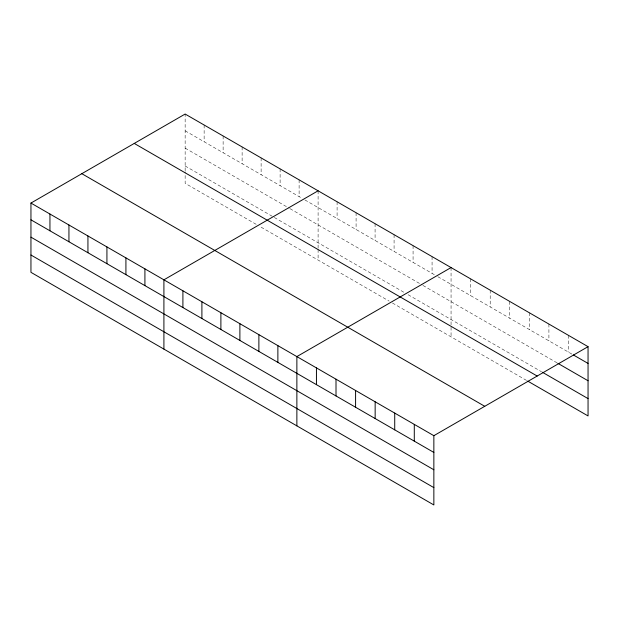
<?xml version="1.0" encoding="UTF-8"?>
<svg xmlns="http://www.w3.org/2000/svg" width="619" height="619" viewBox="0 0 619 619"><rect width="100%" height="100%" fill="white"/><g stroke="black" fill="none" stroke-linecap="round" stroke-linejoin="round"><path stroke-width="0.46" stroke-dasharray="3.1 2.32" d="M185.143 170.805L185.143 114.043M185.143 130.802L301.585 198.034M304.888 199.945L434.546 274.797M437.85 276.708L572.56 354.478M185.143 148.134L289.197 208.208M290.025 208.688L422.158 284.972M422.978 285.452L557.061 362.866M185.143 165.985L273.505 217.006M274.333 217.486L403.99 292.338M408.114 294.721L541.571 371.771M256.165 224.318L185.143 183.317L185.143 171.765M261.117 227.181L389.119 301.082M392.423 302.993L526.893 380.631M568.482 335.366L568.482 352.126M548.914 324.062L548.914 340.829M529.338 312.765L529.338 329.525M509.77 301.468L509.77 318.228M490.202 290.172L490.202 306.931M470.633 278.867L470.633 295.634M451.058 267.57L451.058 336.844M432.07 256.606L432.07 273.366M413.074 245.642L413.074 262.402M394.079 234.671L394.079 251.438M375.083 223.707L375.083 240.466M356.087 212.743L356.087 229.502M337.092 201.771L337.092 218.538M318.096 190.807L318.096 248.529M318.096 249.488L318.096 260.081M299.109 179.843L299.109 196.602M280.113 168.879L280.113 185.638M261.117 157.907L261.117 174.674M242.122 146.943L242.122 163.702M223.126 135.979L223.126 152.738M204.131 125.007L204.131 141.774"/><path stroke-width="0.93" d="M30.95 203.063L433.857 435.683L433.857 504.957L30.95 272.337L30.95 203.063L185.143 114.043L588.05 346.663L588.05 415.937L527.713 381.095M318.096 190.807L163.911 279.827L163.911 349.101M451.058 267.57L296.872 356.59L296.872 425.864M433.857 435.683L588.05 346.663M573.372 354.95L588.05 363.423M557.881 363.338L588.05 380.755M542.383 372.243L588.05 398.605M134.253 143.422L537.168 376.043M81.832 173.691L484.747 406.304M30.95 219.822L433.857 452.443M30.95 237.154L433.857 469.775M30.95 255.013L433.857 487.625M414.289 424.386L414.289 441.146M394.721 413.082L394.721 429.849M375.153 401.785L375.153 418.552M355.585 390.488L355.585 407.248M336.009 379.192L336.009 395.951M316.441 367.895L316.441 384.654M277.877 345.626L277.877 362.386M258.881 334.662L258.881 351.422M239.886 323.691L239.886 340.458M220.89 312.727L220.89 329.486M201.902 301.763L201.902 318.522M182.907 290.798L182.907 307.558M144.916 268.863L144.916 285.622M125.92 257.899L125.92 274.658M106.925 246.927L106.925 263.694M87.937 235.963L87.937 252.722M68.941 224.999L68.941 241.758M49.946 214.035L49.946 230.794"/></g></svg>
